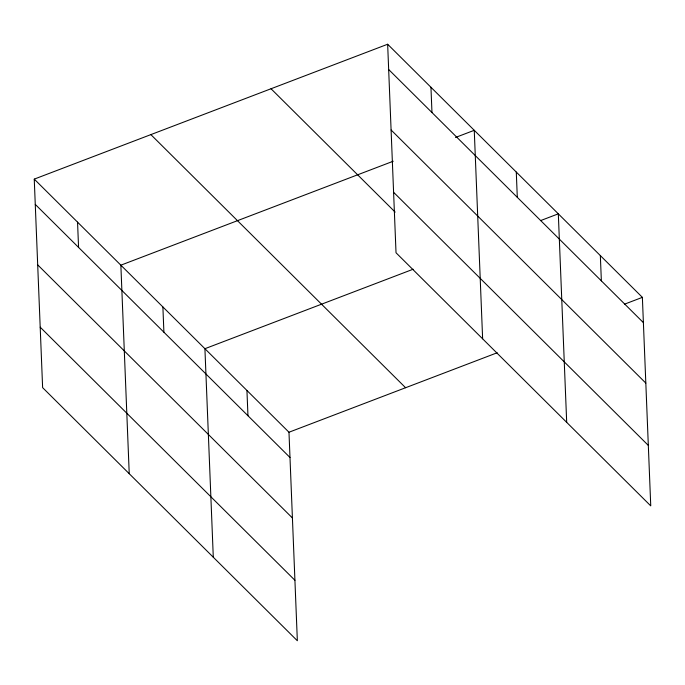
<?xml version="1.0" encoding="UTF-8"?>
<svg xmlns="http://www.w3.org/2000/svg" width="685" height="685" viewBox="0 0 685 685"><rect width="100%" height="100%" fill="white"/><g stroke="black" fill="none" stroke-linecap="round" stroke-linejoin="round"><path stroke-width="1.03" d="M34.25 179.119L288.976 432.235L297.35 640.758L42.624 387.642L34.25 179.119L387.65 44.242L642.376 297.358L650.75 505.881L396.024 252.765L387.65 44.242M393.216 161.232L120.86 265.181L129.234 473.703M455.474 137.471L474.26 130.304L482.634 338.818M413.132 269.239L204.918 348.708L213.292 557.23M540.525 220.621L558.318 213.831L566.692 422.345M288.976 432.235L497.19 352.766M624.583 304.149L642.376 297.358M388.66 69.502L643.386 322.626M391.092 129.979L645.818 383.095M393.592 192.288L648.318 445.404M271.029 88.75L395.159 212.102M150.871 134.611L405.597 387.727M35.269 204.387L289.995 457.503M37.692 264.855L292.418 517.98M40.192 327.165L294.918 580.281M600.343 255.599L601.361 280.859M516.284 172.063L517.303 197.331M430.951 87.269L431.97 112.537M246.942 390.476L247.961 415.735M162.884 306.949L163.903 332.208M77.551 222.154L78.57 247.413"/></g></svg>
